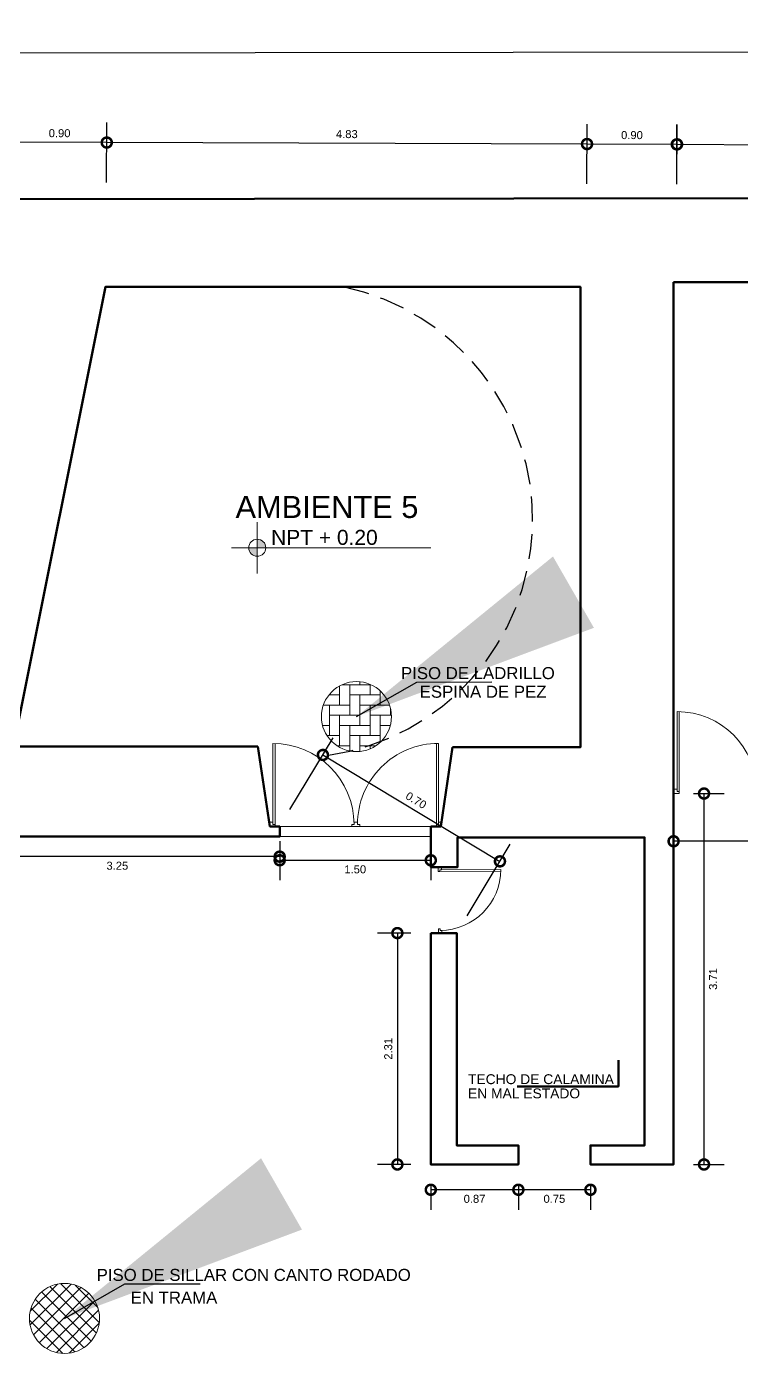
# Model space of a CAD drawing. Header units: millimetres. Extents: x 2048 to 2102.7, y 1127 to 1156.6.
# Drawn here: x 2059.81 to 2066.95, y 1143.35 to 1156.62 of the extents above; entities that cross this region are included whole.
import ezdxf

# ---------------------------------------------------------------- set-up
doc = ezdxf.new("R2010")
doc.units = ezdxf.units.MM
doc.linetypes.add('RAYITAS', pattern=[0.375, 0.25, -0.125])
for name, color, linetype, lineweight in [('0.1', 141, 'Continuous', 9), ('moviliario', 105, 'Continuous', 9), ('Pluma 1', 6, 'Continuous', 9), ('Pluma 8', 7, 'Continuous', 50), ('PUERTAS', 22, 'Continuous', 13), ('TEXTOS', 7, 'Continuous', 18)]:
    doc.layers.add(name, color=color, linetype=linetype, lineweight=lineweight)
doc.layers.add('Cotas', color=1, linetype='Continuous')
doc.layers.add('Rotulos', color=255, linetype='Continuous')
doc.styles.add('ROTULO', font='arial.ttf')
doc.styles.get("Standard").update_dxf_attribs({"font": 'arial.ttf'})
doc.dimstyles.new('COTAS', dxfattribs={"dimtxt": 0.08, "dimasz": 0.2, "dimexe": 0.2, "dimexo": 0.2, "dimgap": 0.05, "dimtad": 2, "dimzin": 1, "dimdsep": 46, "dimtxsty": 'Standard', "dimblk": 'DOTSMALL', "dimcen": 2.5, "dimclrd": 244, "dimclre": 244, "dimclrt": 2, "dimazin": 0, "dimtfac": 1, "dimtmove": 2, "dimatfit": 3, "dimldrblk": 'OPEN90', "dimfxl": 1, "dimarcsym": 0})
doc.dimstyles.new('ISO-25', dxfattribs={"dimtxt": 2.5, "dimasz": 2.5, "dimexe": 1.25, "dimexo": 0.625, "dimtad": 1, "dimtxsty": 'Standard', "dimcen": 2.5, "dimadec": 0, "dimazin": 0, "dimtfac": 1, "dimtmove": 0, "dimatfit": 3, "dimfxl": 1, "dimarcsym": 0})

# ---------------------------------------------------------------- blocks, each defined once
blk = doc.blocks.new('puer-100')
for p, q in [((0.04, 0.025), (0.04, 0.92)), ((0.065, 0), (0.065, 0.92))]:
    blk.add_line(p, q)
for points in [[(0, 0.025), (0.04, 0.025), (0.04, 0), (0.065, 0), (0.065, -0.025), (0, -0.025)], [(1, 0.025), (0.96, 0.025), (0.96, 0), (0.935, 0), (0.935, -0.025), (1, -0.025)]]:
    blk.add_lwpolyline(points)
blk.add_arc((0.04, 0), 0.92, 0, 90)
blk = doc.blocks.new('_DotSmall')
at = {"color": 0, "const_width": 0.5}
blk.add_lwpolyline([(-0.0625, 0, 1), (0.0625, 0, 1)], format="xyb", close=True, dxfattribs=at)
blk = doc.blocks.new('*D36')
at = {"layer": 'Cotas', "color": 244, "lineweight": -2, "transparency": 16777216}
for p, q in [((2066.308, 1155.042), (2066.312, 1155.641)), ((2074.894, 1154.979), (2074.899, 1155.578)), ((2074.897, 1155.378), (2066.311, 1155.441))]:
    blk.add_line(p, q, dxfattribs=at)
at = {"layer": 'Defpoints', "color": 0, "transparency": 16777216}
for p in [(2066.311, 1155.441), (2066.307, 1154.842), (2074.893, 1154.779)]:
    blk.add_point(p, dxfattribs=at)
at = {"layer": 'Cotas', "color": 244, "lineweight": -2, "transparency": 16777216, "xscale": 0.2, "yscale": 0.2, "zscale": 0.2}
for p, rotation in [((2066.311, 1155.441), 179.5816693530633), ((2074.897, 1155.378), 359.5816693530632)]:
    blk.add_blockref('_DotSmall', p, dxfattribs=dict(at, rotation=rotation))
at = {"layer": 'Cotas', "color": 5, "transparency": 16777216, "insert": (2070.605, 1155.501), "char_height": 0.08, "attachment_point": 5, "rotation": 359.5817}
blk.add_mtext('8.60', dxfattribs=at)
blk = doc.blocks.new('_Open90')
at = {"color": 0, "linetype": 'ByBlock', "lineweight": -2}
for p, q in [((0, 0), (-1, 0)), ((-0.5, 0.5), (0, 0)), ((0, 0), (-0.5, -0.5))]:
    blk.add_line(p, q, dxfattribs=at)
blk = doc.blocks.new('*D37')
at = {"layer": 'Cotas', "color": 244, "lineweight": -2, "transparency": 16777216}
for p, q in [((2065.409, 1155.045), (2065.411, 1155.644)), ((2066.307, 1155.042), (2066.309, 1155.641)), ((2066.308, 1155.441), (2065.411, 1155.444))]:
    blk.add_line(p, q, dxfattribs=at)
at = {"layer": 'Defpoints', "color": 0, "transparency": 16777216}
for p in [(2065.411, 1155.444), (2065.409, 1154.845), (2066.307, 1154.842)]:
    blk.add_point(p, dxfattribs=at)
at = {"layer": 'Cotas', "color": 244, "lineweight": -2, "transparency": 16777216, "xscale": 0.2, "yscale": 0.2, "zscale": 0.2}
for p, rotation in [((2065.411, 1155.444), 179.8174990449658), ((2066.308, 1155.441), 359.8174990449658)]:
    blk.add_blockref('_DotSmall', p, dxfattribs=dict(at, rotation=rotation))
at = {"layer": 'Cotas', "color": 5, "transparency": 16777216, "insert": (2065.86, 1155.533), "char_height": 0.08, "attachment_point": 5, "rotation": 359.8175}
blk.add_mtext('0.90', dxfattribs=at)
blk = doc.blocks.new('*D38')
at = {"layer": 'Cotas', "color": 244, "lineweight": -2, "transparency": 16777216}
for p, q in [((2060.61, 1155.06), (2060.612, 1155.659)), ((2065.409, 1155.045), (2065.411, 1155.644)), ((2065.411, 1155.444), (2060.612, 1155.459))]:
    blk.add_line(p, q, dxfattribs=at)
at = {"layer": 'Defpoints', "color": 0, "transparency": 16777216}
for p in [(2060.612, 1155.459), (2060.61, 1154.86), (2065.409, 1154.845)]:
    blk.add_point(p, dxfattribs=at)
at = {"layer": 'Cotas', "color": 244, "lineweight": -2, "transparency": 16777216, "xscale": 0.2, "yscale": 0.2, "zscale": 0.2}
for p, rotation in [((2060.612, 1155.459), 179.8174990449724), ((2065.411, 1155.444), 359.8174990449724)]:
    blk.add_blockref('_DotSmall', p, dxfattribs=dict(at, rotation=rotation))
at = {"layer": 'Cotas', "color": 5, "transparency": 16777216, "insert": (2063.011, 1155.543), "char_height": 0.08, "attachment_point": 5, "rotation": 359.8175}
blk.add_mtext('4.83', dxfattribs=at)
blk = doc.blocks.new('*D39')
at = {"layer": 'Cotas', "color": 244, "lineweight": -2, "transparency": 16777216}
for p, q in [((2059.669, 1155.063), (2059.671, 1155.662)), ((2060.61, 1155.06), (2060.612, 1155.659)), ((2060.612, 1155.459), (2059.67, 1155.462))]:
    blk.add_line(p, q, dxfattribs=at)
at = {"layer": 'Defpoints', "color": 0, "transparency": 16777216}
for p in [(2059.67, 1155.462), (2059.668, 1154.863), (2060.61, 1154.86)]:
    blk.add_point(p, dxfattribs=at)
at = {"layer": 'Cotas', "color": 244, "lineweight": -2, "transparency": 16777216, "xscale": 0.2, "yscale": 0.2, "zscale": 0.2}
for p, rotation in [((2059.67, 1155.462), 179.8174990449808), ((2060.612, 1155.459), 359.8174990449808)]:
    blk.add_blockref('_DotSmall', p, dxfattribs=dict(at, rotation=rotation))
at = {"layer": 'Cotas', "color": 5, "transparency": 16777216, "insert": (2060.141, 1155.552), "char_height": 0.08, "attachment_point": 5, "rotation": 359.8175}
blk.add_mtext('0.90', dxfattribs=at)
blk = doc.blocks.new('*D46')
at = {"layer": 'Cotas', "color": 244, "lineweight": -2, "transparency": 16777216}
for p, q in [((2062.34, 1148.434), (2062.34, 1148.084)), ((2063.85, 1148.434), (2063.85, 1148.084)), ((2062.34, 1148.284), (2063.85, 1148.284))]:
    blk.add_line(p, q, dxfattribs=at)
at = {"layer": 'Defpoints', "color": 0, "transparency": 16777216}
for p in [(2062.34, 1148.634), (2063.85, 1148.634), (2063.85, 1148.284)]:
    blk.add_point(p, dxfattribs=at)
at = {"layer": 'Cotas', "color": 244, "lineweight": -2, "transparency": 16777216, "xscale": 0.2, "yscale": 0.2, "zscale": 0.2, "rotation": 180}
blk.add_blockref('_DotSmall', (2062.34, 1148.284), dxfattribs=at)
at = {"layer": 'Cotas', "color": 244, "lineweight": -2, "transparency": 16777216, "xscale": 0.2, "yscale": 0.2, "zscale": 0.2}
blk.add_blockref('_DotSmall', (2063.85, 1148.284), dxfattribs=at)
at = {"layer": 'Cotas', "color": 5, "transparency": 16777216, "insert": (2063.095, 1148.193), "char_height": 0.08, "attachment_point": 5}
blk.add_mtext('1.50', dxfattribs=at)
blk = doc.blocks.new('*D101')
at = {"layer": 'Cotas', "color": 244, "lineweight": -2, "transparency": 16777216}
for p, q in [((2062.443, 1148.791), (2062.875, 1149.508)), ((2062.772, 1149.337), (2064.541, 1148.273)), ((2064.213, 1147.727), (2064.644, 1148.445))]:
    blk.add_line(p, q, dxfattribs=at)
at = {"layer": 'Defpoints', "color": 0, "transparency": 16777216}
for p in [(2062.34, 1148.62), (2064.541, 1148.273), (2064.11, 1147.556)]:
    blk.add_point(p, dxfattribs=at)
at = {"layer": 'Cotas', "color": 244, "lineweight": -2, "transparency": 16777216, "xscale": 0.2, "yscale": 0.2, "zscale": 0.2}
for p, rotation in [((2062.772, 1149.337), 148.993867555816), ((2064.541, 1148.273), 328.993867555816)]:
    blk.add_blockref('_DotSmall', p, dxfattribs=dict(at, rotation=rotation))
at = {"layer": 'Cotas', "color": 5, "transparency": 16777216, "insert": (2063.703, 1148.883), "char_height": 0.08, "attachment_point": 5, "rotation": 328.9939}
blk.add_mtext('0.70', dxfattribs=at)
blk = doc.blocks.new('*D102')
at = {"layer": 'Cotas', "color": 244, "lineweight": -2, "transparency": 16777216}
for p, q in [((2066.276, 1148.751), (2066.276, 1148.274)), ((2067.974, 1148.751), (2067.974, 1148.274)), ((2067.974, 1148.474), (2066.276, 1148.474))]:
    blk.add_line(p, q, dxfattribs=at)
at = {"layer": 'Defpoints', "color": 0, "transparency": 16777216}
for p in [(2066.276, 1148.951), (2067.974, 1148.951), (2066.276, 1148.474)]:
    blk.add_point(p, dxfattribs=at)
at = {"layer": 'Cotas', "color": 244, "lineweight": -2, "transparency": 16777216, "xscale": 0.2, "yscale": 0.2, "zscale": 0.2}
for p, rotation in [((2066.276, 1148.474), 179.9999999999923), ((2067.974, 1148.474), 359.9999999999923)]:
    blk.add_blockref('_DotSmall', p, dxfattribs=dict(at, rotation=rotation))
at = {"layer": 'Cotas', "color": 5, "transparency": 16777216, "insert": (2067.125, 1148.383), "char_height": 0.08, "attachment_point": 5}
blk.add_mtext('1.70', dxfattribs=at)
blk = doc.blocks.new('*D110')
at = {"layer": 'Cotas', "color": 244, "lineweight": -2, "transparency": 16777216}
for p, q in [((2064.725, 1145.043), (2064.725, 1144.79)), ((2065.445, 1144.99), (2064.725, 1144.99)), ((2065.445, 1145.043), (2065.445, 1144.79))]:
    blk.add_line(p, q, dxfattribs=at)
at = {"layer": 'Defpoints', "color": 0, "transparency": 16777216}
for p in [(2064.725, 1145.243), (2065.445, 1145.243), (2064.725, 1144.99)]:
    blk.add_point(p, dxfattribs=at)
at = {"layer": 'Cotas', "color": 244, "lineweight": -2, "transparency": 16777216, "xscale": 0.2, "yscale": 0.2, "zscale": 0.2}
for p, rotation in [((2064.725, 1144.99), 179.9999999999819), ((2065.445, 1144.99), 359.9999999999819)]:
    blk.add_blockref('_DotSmall', p, dxfattribs=dict(at, rotation=rotation))
at = {"layer": 'Cotas', "color": 5, "transparency": 16777216, "insert": (2065.085, 1144.899), "char_height": 0.08, "attachment_point": 5}
blk.add_mtext('0.75', dxfattribs=at)
blk = doc.blocks.new('*D111')
at = {"layer": 'Cotas', "color": 244, "lineweight": -2, "transparency": 16777216}
for p, q in [((2063.85, 1145.043), (2063.85, 1144.79)), ((2064.725, 1144.99), (2063.85, 1144.99)), ((2064.725, 1145.043), (2064.725, 1144.79))]:
    blk.add_line(p, q, dxfattribs=at)
at = {"layer": 'Defpoints', "color": 0, "transparency": 16777216}
for p in [(2063.85, 1145.243), (2064.725, 1145.243), (2063.85, 1144.99)]:
    blk.add_point(p, dxfattribs=at)
at = {"layer": 'Cotas', "color": 244, "lineweight": -2, "transparency": 16777216, "xscale": 0.2, "yscale": 0.2, "zscale": 0.2, "rotation": 180}
blk.add_blockref('_DotSmall', (2063.85, 1144.99), dxfattribs=at)
at = {"layer": 'Cotas', "color": 244, "lineweight": -2, "transparency": 16777216, "xscale": 0.2, "yscale": 0.2, "zscale": 0.2}
blk.add_blockref('_DotSmall', (2064.725, 1144.99), dxfattribs=at)
at = {"layer": 'Cotas', "color": 5, "transparency": 16777216, "insert": (2064.287, 1144.899), "char_height": 0.08, "attachment_point": 5}
blk.add_mtext('0.87', dxfattribs=at)
blk = doc.blocks.new('*D112')
at = {"layer": 'Cotas', "color": 244, "lineweight": -2, "transparency": 16777216}
for p, q in [((2063.65, 1147.556), (2063.316, 1147.556)), ((2063.516, 1147.556), (2063.516, 1145.243)), ((2063.65, 1145.243), (2063.316, 1145.243))]:
    blk.add_line(p, q, dxfattribs=at)
at = {"layer": 'Defpoints', "color": 0, "transparency": 16777216}
for p in [(2063.85, 1147.556), (2063.516, 1145.243), (2063.85, 1145.243)]:
    blk.add_point(p, dxfattribs=at)
at = {"layer": 'Cotas', "color": 244, "lineweight": -2, "transparency": 16777216, "xscale": 0.2, "yscale": 0.2, "zscale": 0.2}
for p, rotation in [((2063.516, 1147.556), 90), ((2063.516, 1145.243), 270)]:
    blk.add_blockref('_DotSmall', p, dxfattribs=dict(at, rotation=rotation))
at = {"layer": 'Cotas', "color": 5, "transparency": 16777216, "insert": (2063.425, 1146.399), "char_height": 0.08, "attachment_point": 5, "rotation": 90}
blk.add_mtext('2.31', dxfattribs=at)
blk = doc.blocks.new('*D78')
at = {"layer": 'Cotas', "color": 244, "lineweight": -2, "transparency": 16777216}
for p, q in [((2066.476, 1148.951), (2066.78, 1148.951)), ((2066.58, 1145.243), (2066.58, 1148.951)), ((2066.476, 1145.243), (2066.78, 1145.243))]:
    blk.add_line(p, q, dxfattribs=at)
at = {"layer": 'Defpoints', "color": 0, "transparency": 16777216}
for p in [(2066.276, 1148.951), (2066.58, 1148.951), (2066.276, 1145.243)]:
    blk.add_point(p, dxfattribs=at)
at = {"layer": 'Cotas', "color": 244, "lineweight": -2, "transparency": 16777216, "xscale": 0.2, "yscale": 0.2, "zscale": 0.2}
for p, rotation in [((2066.58, 1148.951), 90), ((2066.58, 1145.243), 270)]:
    blk.add_blockref('_DotSmall', p, dxfattribs=dict(at, rotation=rotation))
at = {"layer": 'Cotas', "color": 5, "transparency": 16777216, "insert": (2066.671, 1147.097), "char_height": 0.08, "attachment_point": 5, "rotation": 90}
blk.add_mtext('3.71', dxfattribs=at)
blk = doc.blocks.new('*D81')
at = {"layer": 'Cotas', "color": 244, "lineweight": -2, "transparency": 16777216}
for p, q in [((2059.095, 1148.474), (2059.095, 1148.12)), ((2062.34, 1148.474), (2062.34, 1148.12)), ((2062.34, 1148.32), (2059.095, 1148.32))]:
    blk.add_line(p, q, dxfattribs=at)
at = {"layer": 'Defpoints', "color": 0, "transparency": 16777216}
for p in [(2059.095, 1148.674), (2062.34, 1148.674), (2059.095, 1148.32)]:
    blk.add_point(p, dxfattribs=at)
at = {"layer": 'Cotas', "color": 244, "lineweight": -2, "transparency": 16777216, "xscale": 0.2, "yscale": 0.2, "zscale": 0.2, "rotation": 180}
blk.add_blockref('_DotSmall', (2059.095, 1148.32), dxfattribs=at)
at = {"layer": 'Cotas', "color": 244, "lineweight": -2, "transparency": 16777216, "xscale": 0.2, "yscale": 0.2, "zscale": 0.2}
blk.add_blockref('_DotSmall', (2062.34, 1148.32), dxfattribs=at)
at = {"layer": 'Cotas', "color": 5, "transparency": 16777216, "insert": (2060.718, 1148.229), "char_height": 0.08, "attachment_point": 5}
blk.add_mtext('3.25', dxfattribs=at)
blk = doc.blocks.new('*D92')
at = {"layer": 'Cotas', "color": 244, "lineweight": -2, "transparency": 16777216}
for p, q in [((2101.908, 1155.959), (2101.907, 1156.619)), ((2053.474, 1155.882), (2053.473, 1156.542)), ((2101.907, 1156.419), (2053.473, 1156.342))]:
    blk.add_line(p, q, dxfattribs=at)
at = {"layer": 'Defpoints', "color": 0, "transparency": 16777216}
for p in [(2053.473, 1156.342), (2053.474, 1155.682), (2101.908, 1155.759)]:
    blk.add_point(p, dxfattribs=at)
at = {"layer": 'Cotas', "color": 244, "lineweight": -2, "transparency": 16777216, "xscale": 0.2, "yscale": 0.2, "zscale": 0.2}
for p, rotation in [((2101.907, 1156.419), 0.09124070479269443), ((2053.473, 1156.342), 180.0912407047927)]:
    blk.add_blockref('_DotSmall', p, dxfattribs=dict(at, rotation=rotation))
at = {"layer": 'Cotas', "color": 5, "transparency": 16777216, "insert": (2077.69, 1156.471), "char_height": 0.08, "attachment_point": 5, "rotation": 0.0912}
blk.add_mtext('48.43', dxfattribs=at)
blk = doc.blocks.new('NPT')
at = {"linetype": 'Continuous', "ltscale": 0.1}
h = blk.add_hatch(color=256, dxfattribs=at)
h.paths.add_polyline_path([(0, 0), (0, 0.05, 0.414214), (-0.05, 0)])
h.paths.add_polyline_path([(0, 0), (0, -0.05, 0.414214), (0.05, 0)])
for p, q in [((0, -0.05), (0, 0.15)), ((-1.0147, 0), (0.05, 0)), ((0.05, 0), (0.15, 0)), ((0, -0.15), (0, -0.05))]:
    blk.add_line(p, q, dxfattribs=at)
blk.add_circle((0, 0), 0.05, dxfattribs=at)

msp = doc.modelspace()

# ---------------------------------------------------------------- hatches: boundary and pattern name
at = {"layer": 'Pluma 1'}
h = msp.add_hatch(dxfattribs=at)
h.set_pattern_fill('AR-HBONE', color=256, scale=0.001, angle=45, style=0)
h.set_pattern_definition([(90, (1293.82722, 1030.15069), (-0.1016, 0.1016), [0.3048, -0.1016]), (180, (1293.82722, 1030.25229), (-0.1016, 0.1016), [0.3048, -0.1016])])
h.paths.add_polyline_path([(2063.457, 1149.72, 1), (2062.757, 1149.72, 1)])
h = msp.add_hatch(dxfattribs=at)
h.set_pattern_fill('NET', color=256, scale=0.03, angle=45, style=0)
h.set_pattern_definition([(45, (1290.90992, 1025.59188), (-0.067351921, 0.067351921), []), (135, (1290.90992, 1025.59188), (-0.067351921, -0.067351921), [])])
h.paths.add_polyline_path([(2060.54, 1143.704, 1), (2059.84, 1143.704, 1)])

# ---------------------------------------------------------------- linework, layer by layer
at = {"layer": 'moviliario'}
for centre in [(2063.107, 1149.72), (2060.19, 1143.704)]:
    msp.add_circle(centre, 0.35, dxfattribs=at)
at = {"layer": 'Pluma 8'}
for p, q in [((2053.472, 1154.883), (2079.085, 1154.923)), ((2062.24, 1148.62), (2062.121, 1149.42)), ((2063.95, 1148.62), (2064.068, 1149.414)), ((2062.34, 1148.52), (2062.34, 1148.62)), ((2063.85, 1148.62), (2063.85, 1148.515))]:
    msp.add_line(p, q, dxfattribs=at)
for points in [[(2062.121, 1149.42), (2059.681, 1149.42), (2060.598, 1154.016), (2065.345, 1154.016), (2065.345, 1149.414), (2064.068, 1149.414)], [(2063.85, 1148.62), (2063.85, 1148.216), (2064.117, 1148.216), (2064.117, 1148.513), (2065.986, 1148.513), (2065.986, 1145.434), (2065.445, 1145.434), (2065.445, 1145.243), (2066.276, 1145.243), (2066.276, 1154.064)], [(2074.893, 1154.063), (2066.276, 1154.064)], [(2052.462, 1149.768), (2053.362, 1149.768), (2053.539, 1150.535), (2058.954, 1150.535), (2058.571, 1148.52), (2062.34, 1148.52), (2062.34, 1148.62)], [(2062.24, 1148.62), (2062.34, 1148.62)], [(2063.85, 1148.62), (2063.95, 1148.62)], [(2063.85, 1147.556), (2063.85, 1145.243), (2064.725, 1145.243), (2064.725, 1145.434), (2064.11, 1145.434), (2064.11, 1147.556), (2063.85, 1147.556)], [(2064.714, 1146.024), (2065.724, 1146.024), (2065.724, 1146.284)]]:
    msp.add_lwpolyline(points, dxfattribs=at)
at = {"layer": 'PUERTAS', "ltscale": 0.1}
for p, q in [((2062.34, 1148.62), (2063.85, 1148.62)), ((2062.34, 1148.52), (2063.85, 1148.52))]:
    msp.add_line(p, q, dxfattribs=at)
at = {"layer": 'Rotulos', "linetype": 'RAYITAS'}
msp.add_arc((2062.491, 1151.688), 2.377, 278.1818, 78.3362, dxfattribs=at)

# ---------------------------------------------------------------- block references
at = {"layer": '0.1', "linetype": 'Continuous', "xscale": -1.710720000000038, "yscale": 1.710719999999924, "zscale": 1.71072}
msp.add_blockref('NPT', (2062.116, 1151.408), dxfattribs=at)
at = {"layer": 'PUERTAS', "ltscale": 0.1}
for p, xscale, yscale, zscale in [((2066.276, 1148.973), 0.8663265484364047, 0.8663265484364047, 0.8663265484364047), ((2062.237, 1148.642), 0.8810062310482181, 0.8810062310482181, 0.8810062310482181)]:
    msp.add_blockref('puer-100', p, dxfattribs=dict(at, xscale=xscale, yscale=yscale, zscale=zscale))
for p, xscale, yscale, zscale, rotation in [((2063.963, 1148.642), -0.8810062310482181, 0.8810062310482465, 0.8810062310481616, 359.9999999999889), ((2063.941, 1148.216), 0.6601010453282141, 0.6601010453282141, 0.6601010453282141, 270.2515209534278)]:
    msp.add_blockref('puer-100', p, dxfattribs=dict(at, xscale=xscale, yscale=yscale, zscale=zscale, rotation=rotation))

# ---------------------------------------------------------------- texts
at = {"layer": 'TEXTOS', "style": 'ROTULO'}
for s, height, p in [('AMBIENTE 5', 0.22, (2061.899, 1151.706)), ('NPT + 0.20', 0.15, (2062.254, 1151.437)), ('PISO DE LADRILLO', 0.12, (2063.552, 1150.095)), ('ESPINA DE PEZ', 0.12, (2063.739, 1149.909)), ('TECHO DE CALAMINA', 0.09883, (2064.222, 1146.046)), ('EN MAL ESTADO', 0.09883, (2064.222, 1145.904)), ('PISO DE SILLAR CON CANTO RODADO', 0.12, (2060.511, 1144.079)), ('EN TRAMA', 0.12, (2060.851, 1143.852))]:
    msp.add_text(s, height=height, dxfattribs=at).set_placement(p)

# ---------------------------------------------------------------- dimensions: what is measured, and where the dimension line sits
at = {"layer": 'Cotas'}
for p1, p2, distance, picture, middle in [((2101.908, 1155.759), (2053.474, 1155.682), -0.66, '*D92', (2077.69, 1156.471)), ((2066.307, 1154.842), (2065.409, 1154.845), -0.599, '*D37', (2065.86, 1155.533)), ((2067.974, 1148.951), (2066.276, 1148.951), 0.477, '*D102', (2067.125, 1148.383)), ((2066.276, 1145.243), (2066.276, 1148.951), -0.304, '*D78', (2066.671, 1147.097)), ((2062.3403, 1148.6741), (2059.0949, 1148.6741), 0.3537, '*D81', (2060.7176, 1148.2295)), ((2063.85, 1147.556), (2063.85, 1145.243), -0.334, '*D112', (2063.425, 1146.399)), ((2064.724882, 1145.243079), (2063.849883, 1145.243079), 0.253465, '*D111', (2064.287382, 1144.898768))]:
    dim = msp.add_aligned_dim(p1=p1, p2=p2, distance=distance, dimstyle='COTAS', override={"dimclrt": 5}, dxfattribs=at)
    dim.commit()
    dim.dimension.update_dxf_attribs({"geometry": picture, "text_midpoint": middle})
for p1, p2, distance, text, picture, middle in [((2060.61, 1154.86), (2059.668, 1154.863), -0.599, '0.90', '*D39', (2060.141, 1155.552)), ((2065.409, 1154.845), (2060.61, 1154.86), -0.599, '4.83', '*D38', (2063.011, 1155.543)), ((2074.893, 1154.779), (2066.307, 1154.842), -0.599, '8.60', '*D36', (2070.605, 1155.501)), ((2062.34, 1148.62), (2064.11, 1147.556), 0.837, '0.70', '*D101', (2063.703, 1148.883)), ((2062.34, 1148.634), (2063.85, 1148.634), -0.35, '1.50', '*D46', (2063.095, 1148.193)), ((2065.445, 1145.243), (2064.725, 1145.243), 0.253, '0.75', '*D110', (2065.085, 1144.899))]:
    dim = msp.add_aligned_dim(p1=p1, p2=p2, distance=distance, text=text, dimstyle='COTAS', override={"dimclrt": 5}, dxfattribs=at)
    dim.commit()
    dim.dimension.update_dxf_attribs({"geometry": picture, "text_midpoint": middle})

# ---------------------------------------------------------------- leaders
at = {"layer": 'moviliario'}
for points in [[(2063.107, 1149.72), (2063.71, 1150.066), (2064.461, 1150.067)], [(2060.19, 1143.704), (2060.793, 1144.05), (2061.544, 1144.051)]]:
    msp.add_leader(points, dimstyle='ISO-25', override={"dimgap": 0.625, "dimtad": 0}, dxfattribs=at)

doc.saveas('drawing.dxf')
